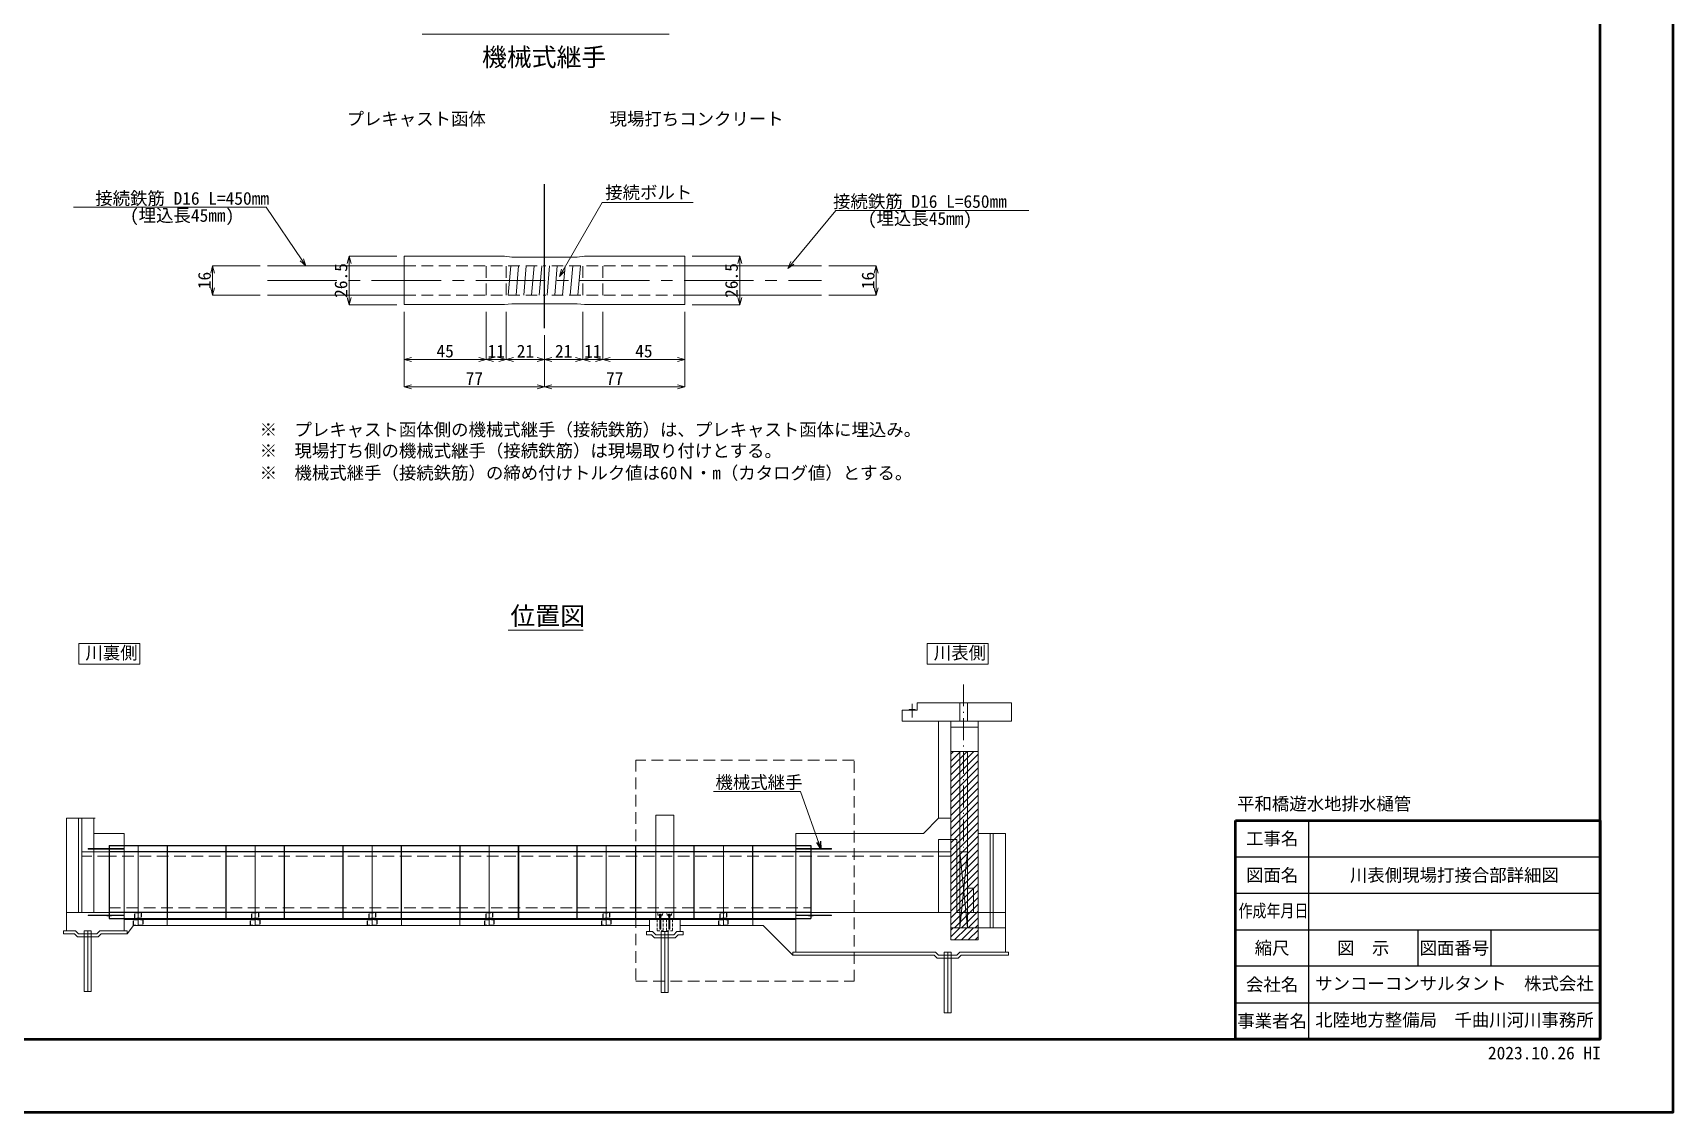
# Model space of a CAD drawing. Header units: millimetres. Extents: x 0 to 25230, y 0 to 17820.
# Drawn here: x 11733 to 25230, y 0 to 8878 of the extents above; entities that cross this region are included whole.
import ezdxf
from ezdxf import colors
from ezdxf.entities.mleader import LeaderData, LeaderLine
from ezdxf.enums import TextEntityAlignment as Align
from ezdxf.math import Vec2, Vec3

# ---------------------------------------------------------------- set-up
doc = ezdxf.new("R2010")
doc.units = ezdxf.units.MM
doc.header["$LTSCALE"] = 30
doc.header["$PDMODE"] = 3
doc.header["$PDSIZE"] = -2
for name, pattern in [('CENTER2', [28.575, 19.05, -3.175, 3.175, -3.175]), ('HIDDEN', [0.375, 0.25, -0.125]), ('HIDDEN2', [4.7625, 3.175, -1.5875]), ('SXF_一点短鎖線', [9.25, 6, -1.5, 0.25, -1.5])]:
    doc.linetypes.add(name, pattern=pattern)
for name, color, linetype, lineweight in [('0その他', 7, 'Continuous', 13), ('0タイトル', 7, 'Continuous', 13), ('0中心線', 7, 'CENTER2', 5), ('0寸法', 7, 'Continuous', 5), ('0文字', 41, 'Continuous', 5), ('1Pca-BOX', 3, 'Continuous', 25), ('1Pca-BOX割付', 4, 'Continuous', 13), ('1アンカーボルト孔', 30, 'Continuous', 13), ('1グラウトホール', 1, 'HIDDEN2', 25), ('2均し基礎コンクリート', 140, 'Continuous', 13), ('2現場打ち・増しコン', 1, 'HIDDEN2', 13), ('2遮水・可とう矢板', 43, 'Continuous', 13), ('3機械式継手', 220, 'Continuous', 13), ('3金具', 243, 'Continuous', 13), ('D-TTL', 2, 'Continuous', 50), ('D-TTL-FRAM', 7, 'Continuous', 50), ('D-TTL-LINE', 7, 'Continuous', 25), ('D-TTL-TXT', 7, 'Continuous', 25)]:
    doc.layers.add(name, color=color, linetype=linetype, lineweight=lineweight)
doc.layers.add('D-WORK作業ﾚｲﾔ', color=9, linetype='Continuous', lineweight=5, plot=False)
doc.styles.get("Standard").update_dxf_attribs({"font": 'MS Gothic.ttf'})
doc.styles.add('寸法文字', font='MS Gothic.ttf')
doc.styles.add('文字', font='MS Gothic.ttf')
doc.dimstyles.new('1／2', dxfattribs={"dimscale": 30, "dimtxt": 3.5, "dimasz": 2, "dimexe": 0, "dimexo": 2, "dimgap": 0.5, "dimtad": 1, "dimdec": 1, "dimlfac": 0.066667, "dimdsep": 46, "dimtxsty": 'Standard', "dimblk": 'OPEN30', "dimcen": 2.5, "dimclrd": 256, "dimclre": 256, "dimclrt": 256, "dimadec": 0, "dimazin": 0, "dimtfac": 1, "dimtdec": 1, "dimtix": 1, "dimtmove": 2, "dimatfit": 3, "dimldrblk": 'OPEN30', "dimfxl": 1, "dimlwd": -1, "dimlwe": -1, "dimarcsym": 0})
doc.dimstyles.new('1／30', dxfattribs={"dimscale": 30, "dimtxt": 3.5, "dimasz": 2, "dimexe": 0, "dimexo": 2, "dimgap": 0.5, "dimtad": 1, "dimdec": 0, "dimzin": 1, "dimdsep": 46, "dimtxsty": '寸法文字', "dimblk": 'OPEN30', "dimcen": 2.5, "dimclrd": 256, "dimclre": 256, "dimclrt": 256, "dimadec": 0, "dimazin": 0, "dimtfac": 1, "dimtdec": 0, "dimtmove": 0, "dimatfit": 3, "dimldrblk": 'OPEN30', "dimfxl": 1, "dimlwd": -1, "dimlwe": -1, "dimarcsym": 0})

# ---------------------------------------------------------------- blocks, each defined once
blk = doc.blocks.new('_Open30')
at = {"color": 0, "linetype": 'ByBlock', "lineweight": -2}
for p, q in [((-1, 0.27), (0, 0)), ((0, 0), (-1, -0.27)), ((0, 0), (-1, 0))]:
    blk.add_line(p, q, dxfattribs=at)
blk = doc.blocks.new('*D15')
at = {"layer": '0寸法', "transparency": 16777216}
for p, q in [((14788, 6582), (14788, 6192)), ((15463, 6582), (15463, 6192)), ((14848, 6192), (15403, 6192))]:
    blk.add_line(p, q, dxfattribs=at)
at = {"layer": 'Defpoints', "color": 0, "transparency": 16777216}
for p in [(14788, 6642), (15463, 6642), (15463, 6192)]:
    blk.add_point(p, dxfattribs=at)
at = {"layer": '0寸法', "transparency": 16777216, "xscale": 60, "yscale": 60, "zscale": 60, "rotation": 180}
blk.add_blockref('_Open30', (14788, 6192), dxfattribs=at)
at = {"layer": '0寸法', "transparency": 16777216, "xscale": 60, "yscale": 60, "zscale": 60}
blk.add_blockref('_Open30', (15463, 6192), dxfattribs=at)
at = {"layer": '0寸法', "transparency": 16777216, "insert": (15126, 6260), "char_height": 105, "attachment_point": 5}
blk.add_mtext('45', dxfattribs=at)
blk = doc.blocks.new('*D16')
at = {"layer": '0寸法', "transparency": 16777216}
for p, q in [((15463, 6582), (15463, 6192)), ((15628, 6582), (15628, 6192)), ((15523, 6192), (15568, 6192))]:
    blk.add_line(p, q, dxfattribs=at)
at = {"layer": 'Defpoints', "color": 0, "transparency": 16777216}
for p in [(15463, 6642), (15628, 6642), (15628, 6192)]:
    blk.add_point(p, dxfattribs=at)
at = {"layer": '0寸法', "transparency": 16777216, "xscale": 60, "yscale": 60, "zscale": 60, "rotation": 180}
blk.add_blockref('_Open30', (15463, 6192), dxfattribs=at)
at = {"layer": '0寸法', "transparency": 16777216, "xscale": 60, "yscale": 60, "zscale": 60}
blk.add_blockref('_Open30', (15628, 6192), dxfattribs=at)
at = {"layer": '0寸法', "transparency": 16777216, "insert": (15546, 6260), "char_height": 105, "attachment_point": 5}
blk.add_mtext('11', dxfattribs=at)
blk = doc.blocks.new('*D17')
at = {"layer": '0寸法', "transparency": 16777216}
for p, q in [((15628, 6582), (15628, 6192)), ((15943, 6390), (15943, 6192)), ((15688, 6192), (15883, 6192))]:
    blk.add_line(p, q, dxfattribs=at)
at = {"layer": 'Defpoints', "color": 0, "transparency": 16777216}
for p in [(15628, 6642), (15943, 6450), (15943, 6192)]:
    blk.add_point(p, dxfattribs=at)
at = {"layer": '0寸法', "transparency": 16777216, "xscale": 60, "yscale": 60, "zscale": 60, "rotation": 180}
blk.add_blockref('_Open30', (15628, 6192), dxfattribs=at)
at = {"layer": '0寸法', "transparency": 16777216, "xscale": 60, "yscale": 60, "zscale": 60}
blk.add_blockref('_Open30', (15943, 6192), dxfattribs=at)
at = {"layer": '0寸法', "transparency": 16777216, "insert": (15786, 6260), "char_height": 105, "attachment_point": 5}
blk.add_mtext('21', dxfattribs=at)
blk = doc.blocks.new('*D18')
at = {"layer": '0寸法', "transparency": 16777216}
for p, q in [((16258, 6582), (16258, 6192)), ((16423, 6582), (16423, 6192)), ((16318, 6192), (16363, 6192))]:
    blk.add_line(p, q, dxfattribs=at)
at = {"layer": 'Defpoints', "color": 0, "transparency": 16777216}
for p in [(16258, 6642), (16423, 6642), (16423, 6192)]:
    blk.add_point(p, dxfattribs=at)
at = {"layer": '0寸法', "transparency": 16777216, "xscale": 60, "yscale": 60, "zscale": 60, "rotation": 180}
blk.add_blockref('_Open30', (16258, 6192), dxfattribs=at)
at = {"layer": '0寸法', "transparency": 16777216, "xscale": 60, "yscale": 60, "zscale": 60}
blk.add_blockref('_Open30', (16423, 6192), dxfattribs=at)
at = {"layer": '0寸法', "transparency": 16777216, "insert": (16341, 6260), "char_height": 105, "attachment_point": 5}
blk.add_mtext('11', dxfattribs=at)
blk = doc.blocks.new('*D19')
at = {"layer": '0寸法', "transparency": 16777216}
for p, q in [((16423, 6582), (16423, 6192)), ((17098, 6582), (17098, 6192)), ((16483, 6192), (17038, 6192))]:
    blk.add_line(p, q, dxfattribs=at)
at = {"layer": 'Defpoints', "color": 0, "transparency": 16777216}
for p in [(16423, 6642), (17098, 6642), (17098, 6192)]:
    blk.add_point(p, dxfattribs=at)
at = {"layer": '0寸法', "transparency": 16777216, "xscale": 60, "yscale": 60, "zscale": 60, "rotation": 180}
blk.add_blockref('_Open30', (16423, 6192), dxfattribs=at)
at = {"layer": '0寸法', "transparency": 16777216, "xscale": 60, "yscale": 60, "zscale": 60}
blk.add_blockref('_Open30', (17098, 6192), dxfattribs=at)
at = {"layer": '0寸法', "transparency": 16777216, "insert": (16761, 6260), "char_height": 105, "attachment_point": 5}
blk.add_mtext('45', dxfattribs=at)
blk = doc.blocks.new('*D20')
at = {"layer": '0寸法', "transparency": 16777216}
for p, q in [((14788, 6582), (14788, 5967)), ((15943, 6390), (15943, 5967)), ((14848, 5967), (15883, 5967))]:
    blk.add_line(p, q, dxfattribs=at)
at = {"layer": 'Defpoints', "color": 0, "transparency": 16777216}
for p in [(14788, 6642), (15943, 6450), (15943, 5967)]:
    blk.add_point(p, dxfattribs=at)
at = {"layer": '0寸法', "transparency": 16777216, "xscale": 60, "yscale": 60, "zscale": 60, "rotation": 180}
blk.add_blockref('_Open30', (14788, 5967), dxfattribs=at)
at = {"layer": '0寸法', "transparency": 16777216, "xscale": 60, "yscale": 60, "zscale": 60}
blk.add_blockref('_Open30', (15943, 5967), dxfattribs=at)
at = {"layer": '0寸法', "transparency": 16777216, "insert": (15366, 6035), "char_height": 105, "attachment_point": 5}
blk.add_mtext('77', dxfattribs=at)
blk = doc.blocks.new('*D21')
at = {"layer": '0寸法', "transparency": 16777216}
for p, q in [((17098, 6582), (17098, 5967)), ((15943, 6390), (15943, 5967)), ((17038, 5967), (16003, 5967))]:
    blk.add_line(p, q, dxfattribs=at)
at = {"layer": 'Defpoints', "color": 0, "transparency": 16777216}
for p in [(17098, 6642), (15943, 6450), (15943, 5967)]:
    blk.add_point(p, dxfattribs=at)
at = {"layer": '0寸法', "transparency": 16777216, "xscale": 60, "yscale": 60, "zscale": 60, "rotation": 180}
blk.add_blockref('_Open30', (15943, 5967), dxfattribs=at)
at = {"layer": '0寸法', "transparency": 16777216, "xscale": 60, "yscale": 60, "zscale": 60}
blk.add_blockref('_Open30', (17098, 5967), dxfattribs=at)
at = {"layer": '0寸法', "transparency": 16777216, "insert": (16521, 6035), "char_height": 105, "attachment_point": 5}
blk.add_mtext('77', dxfattribs=at)
blk = doc.blocks.new('*D22')
at = {"layer": '0寸法', "transparency": 16777216}
for p, q in [((17158, 7040), (17550, 7040)), ((17550, 6980), (17550, 6702)), ((17158, 6642), (17550, 6642))]:
    blk.add_line(p, q, dxfattribs=at)
at = {"layer": 'Defpoints', "color": 0, "transparency": 16777216}
for p in [(17098, 7040), (17098, 6642), (17550, 6642)]:
    blk.add_point(p, dxfattribs=at)
at = {"layer": '0寸法', "transparency": 16777216, "xscale": 60, "yscale": 60, "zscale": 60}
for p, rotation in [((17550, 7040), 90), ((17550, 6642), 270)]:
    blk.add_blockref('_Open30', p, dxfattribs=dict(at, rotation=rotation))
at = {"layer": '0寸法', "transparency": 16777216, "insert": (17482, 6841), "char_height": 105, "attachment_point": 5, "rotation": 90}
blk.add_mtext('26.5', dxfattribs=at)
blk = doc.blocks.new('*D23')
at = {"layer": '0寸法', "transparency": 16777216}
for p, q in [((18283, 6961), (18673, 6961)), ((18673, 6901), (18673, 6781)), ((18283, 6721), (18673, 6721))]:
    blk.add_line(p, q, dxfattribs=at)
at = {"layer": 'Defpoints', "color": 0, "transparency": 16777216}
for p in [(18223, 6961), (18223, 6721), (18673, 6721)]:
    blk.add_point(p, dxfattribs=at)
at = {"layer": '0寸法', "transparency": 16777216, "xscale": 60, "yscale": 60, "zscale": 60}
for p, rotation in [((18673, 6961), 90), ((18673, 6721), 270)]:
    blk.add_blockref('_Open30', p, dxfattribs=dict(at, rotation=rotation))
at = {"layer": '0寸法', "transparency": 16777216, "insert": (18606, 6841), "char_height": 105, "attachment_point": 5, "rotation": 90}
blk.add_mtext('16', dxfattribs=at)
blk = doc.blocks.new('*D24')
at = {"layer": '0寸法', "transparency": 16777216}
for p, q in [((14728, 7040), (14337, 7040)), ((14337, 6980), (14337, 6702)), ((14728, 6642), (14337, 6642))]:
    blk.add_line(p, q, dxfattribs=at)
at = {"layer": 'Defpoints', "color": 0, "transparency": 16777216}
for p in [(14788, 7040), (14337, 6642), (14788, 6642)]:
    blk.add_point(p, dxfattribs=at)
at = {"layer": '0寸法', "transparency": 16777216, "xscale": 60, "yscale": 60, "zscale": 60}
for p, rotation in [((14337, 7040), 90), ((14337, 6642), 270)]:
    blk.add_blockref('_Open30', p, dxfattribs=dict(at, rotation=rotation))
at = {"layer": '0寸法', "transparency": 16777216, "insert": (14269, 6841), "char_height": 105, "attachment_point": 5, "rotation": 90}
blk.add_mtext('26.5', dxfattribs=at)
blk = doc.blocks.new('*D25')
at = {"layer": '0寸法', "transparency": 16777216}
for p, q in [((13603, 6961), (13213, 6961)), ((13213, 6901), (13213, 6781)), ((13603, 6721), (13213, 6721))]:
    blk.add_line(p, q, dxfattribs=at)
at = {"layer": 'Defpoints', "color": 0, "transparency": 16777216}
for p in [(13663, 6961), (13213, 6721), (13663, 6721)]:
    blk.add_point(p, dxfattribs=at)
at = {"layer": '0寸法', "transparency": 16777216, "xscale": 60, "yscale": 60, "zscale": 60}
for p, rotation in [((13213, 6961), 90), ((13213, 6721), 270)]:
    blk.add_blockref('_Open30', p, dxfattribs=dict(at, rotation=rotation))
at = {"layer": '0寸法', "transparency": 16777216, "insert": (13146, 6841), "char_height": 105, "attachment_point": 5, "rotation": 90}
blk.add_mtext('16', dxfattribs=at)
blk = doc.blocks.new('*D26')
at = {"layer": '0寸法', "transparency": 16777216}
for p, q in [((16258, 6582), (16258, 6192)), ((15943, 6390), (15943, 6192)), ((16198, 6192), (16003, 6192))]:
    blk.add_line(p, q, dxfattribs=at)
at = {"layer": 'Defpoints', "color": 0, "transparency": 16777216}
for p in [(16258, 6642), (15943, 6450), (15943, 6192)]:
    blk.add_point(p, dxfattribs=at)
at = {"layer": '0寸法', "transparency": 16777216, "xscale": 60, "yscale": 60, "zscale": 60, "rotation": 180}
blk.add_blockref('_Open30', (15943, 6192), dxfattribs=at)
at = {"layer": '0寸法', "transparency": 16777216, "xscale": 60, "yscale": 60, "zscale": 60}
blk.add_blockref('_Open30', (16258, 6192), dxfattribs=at)
at = {"layer": '0寸法', "transparency": 16777216, "insert": (16101, 6260), "char_height": 105, "attachment_point": 5}
blk.add_mtext('21', dxfattribs=at)
blk = doc.blocks.new('*U28')
at = {"layer": '0中心線', "ltscale": 0.1}
blk.add_line((682, 0), (-482, 0), dxfattribs=at)
at = {"layer": '3機械式継手'}
for p, q in [((-77, 8), (-482, 8)), ((-482, -8), (-482, 8)), ((-77, -13), (-77, 13)), ((-77, 13), (-22, 13)), ((-18, 13), (-22, 13)), ((-18, 13), (0, 13)), ((0, 13), (0, -13)), ((18, 13), (0, 13)), ((0, 13), (0, -13)), ((18, 13), (22, 13)), ((77, 13), (22, 13)), ((77, -13), (77, 13)), ((77, 8), (682, 8)), ((682, -8), (682, 8)), ((-77, -8), (-482, -8)), ((-77, -13), (-22, -13)), ((-18, -13), (-22, -13)), ((-18, -13), (0, -13)), ((18, -13), (0, -13)), ((18, -13), (22, -13)), ((77, -13), (22, -13)), ((77, -8), (682, -8))]:
    blk.add_line(p, q, dxfattribs=at)
at = {"layer": '3機械式継手', "linetype": 'HIDDEN2', "ltscale": 0.6}
for p, q in [((-77, 8), (0, 8)), ((-32, -8), (-32, 8)), ((-21, -8), (-21, 8)), ((77, 8), (0, 8)), ((21, -8), (21, 8)), ((32, -8), (32, 8)), ((-77, -8), (0, -8)), ((77, -8), (0, -8))]:
    blk.add_line(p, q, dxfattribs=at)

msp = doc.modelspace()

# ---------------------------------------------------------------- hatches: boundary and pattern name
at = {"layer": '2現場打ち・増しコン', "linetype": 'Continuous'}
h = msp.add_hatch(dxfattribs=at)
h.set_pattern_fill('ANSI31', color=256, scale=12.5)
h.set_pattern_definition([(45, (-60.727, 50444.8), (-28.0633, 28.0633), [])])
h.paths.add_polyline_path([(19510.59, 1517.35), (19510.59, 2967.35), (19285.59, 2967.35), (19285.59, 1517.35)])
h = msp.add_hatch(dxfattribs=at)
h.set_pattern_fill('ANSI31', color=256, scale=12.5)
h.set_pattern_definition([(45, (-60.727, 50344.8), (-28.0633, 28.0633), [])])
h.paths.add_polyline_path([(19510.59, 1417.35), (19510.59, 1517.35), (19285.59, 1517.35), (19285.59, 1417.35)])
at = {"layer": '3機械式継手', "linetype": 'HIDDEN2'}
h = msp.add_hatch(dxfattribs=at)
h.set_pattern_fill('ANSI31', color=256, scale=20, angle=40, style=0)
h.set_pattern_definition([(85, (-109997.54, -37063.597), (-63.258363, 5.53439), [])])
h.paths.add_polyline_path([(15613.4, 6721.25), (16273.4, 6721.25), (16273.4, 6961.25), (15613.4, 6961.25)])

# ---------------------------------------------------------------- linework, layer by layer
at = {"layer": '0その他', "linetype": 'HIDDEN2'}
msp.add_lwpolyline([(18490.81, 2896.4), (16694.01, 2896.4), (16694.01, 1076.34), (18490.81, 1076.34)], close=True, dxfattribs=at)
at = {"layer": '0タイトル'}
for p, q in [((14936.22, 8866.03), (16968.85, 8866.03)), ((15643.25, 3964.83), (16261.82, 3964.83))]:
    msp.add_line(p, q, dxfattribs=at)
at = {"layer": '0中心線'}
for p, q in [((13663.4, 6841.25), (18223.4, 6841.25)), ((12185.51, 1492.35), (12185.51, 992.35)), ((16933.26, 1484.85), (16933.26, 984.85)), ((19260.59, 1317.35), (19260.59, 817.35))]:
    msp.add_line(p, q, dxfattribs=at)
at = {"layer": '0中心線', "linetype": 'SXF_一点短鎖線'}
msp.add_line((19391.84, 3518.6), (19391.84, 2142.35), dxfattribs=at)
at = {"layer": '0文字'}
for points in [[(12612.54, 3855.38), (12112.54, 3855.38), (12112.54, 3685.38), (12612.54, 3685.38)], [(19592.54, 3855.38), (19092.54, 3855.38), (19092.54, 3685.38), (19592.54, 3685.38)]]:
    msp.add_lwpolyline(points, close=True, dxfattribs=at)
at = {"layer": '1Pca-BOX'}
for p, q in [((15943.4, 6450), (15943.4, 7632.5)), ((12360.51, 2192.35), (18135.51, 2192.35)), ((12360.51, 2192.35), (12360.51, 1592.35)), ((18135.51, 2192.35), (18135.51, 1592.35)), ((18135.51, 2142.35), (12360.51, 2142.35)), ((18135.51, 1642.35), (12360.51, 1642.35)), ((12360.51, 1592.35), (18135.51, 1592.35))]:
    msp.add_line(p, q, dxfattribs=at)
at = {"layer": '1Pca-BOX', "linetype": 'HIDDEN2', "lineweight": 9}
for p, q in [((18135.51, 2104.85), (12360.51, 2104.85)), ((12360.51, 1679.85), (18135.51, 1679.85))]:
    msp.add_line(p, q, dxfattribs=at)
at = {"layer": '1Pca-BOX割付'}
for p, q in [((12839.01, 2192.35), (12839.01, 1592.35)), ((12842.01, 2192.35), (12842.01, 1592.35)), ((13320.51, 2192.35), (13320.51, 1592.35)), ((13323.51, 2192.35), (13323.51, 1592.35)), ((13802.01, 2192.35), (13802.01, 1592.35)), ((13805.01, 2192.35), (13805.01, 1592.35)), ((14283.51, 2192.35), (14283.51, 1592.35)), ((14286.51, 2192.35), (14286.51, 1592.35)), ((14765.01, 2192.35), (14765.01, 1592.35)), ((14768.01, 2192.35), (14768.01, 1592.35)), ((15246.51, 2192.35), (15246.51, 1592.35)), ((15249.51, 2192.35), (15249.51, 1592.35)), ((15728.01, 2192.35), (15728.01, 1592.35)), ((15731.01, 2192.35), (15731.01, 1592.35)), ((16209.51, 2192.35), (16209.51, 1592.35)), ((16212.51, 2192.35), (16212.51, 1592.35)), ((16691.01, 2192.35), (16691.01, 1592.35)), ((16694.01, 2192.35), (16694.01, 1592.35)), ((17172.51, 2192.35), (17172.51, 1592.35)), ((17175.51, 2192.35), (17175.51, 1592.35)), ((17654.01, 2192.35), (17654.01, 1592.35)), ((17657.01, 2192.35), (17657.01, 1592.35))]:
    msp.add_line(p, q, dxfattribs=at)
at = {"layer": '1アンカーボルト孔', "ltscale": 10}
for p, q in [((16888.26, 1619.85), (16890.76, 1592.35)), ((16963.26, 1619.85), (16965.76, 1592.35))]:
    msp.add_line(p, q, dxfattribs=at)
at = {"layer": '1アンカーボルト孔', "ltscale": 3}
for p, q in [((16900.76, 1592.35), (16903.26, 1619.85)), ((16975.76, 1592.35), (16978.26, 1619.85)), ((16890.76, 1592.35), (16900.76, 1592.35)), ((16965.76, 1592.35), (16975.76, 1592.35))]:
    msp.add_line(p, q, dxfattribs=at)
at = {"layer": '1アンカーボルト孔', "linetype": 'HIDDEN', "ltscale": 3}
for p, q in [((16870.76, 1584.85), (16870.76, 1492.35)), ((16870.76, 1492.35), (16920.76, 1492.35)), ((16920.76, 1584.85), (16920.76, 1492.35)), ((16945.76, 1584.85), (16945.76, 1492.35)), ((16945.76, 1492.35), (16995.76, 1492.35)), ((16995.76, 1584.85), (16995.76, 1492.35))]:
    msp.add_line(p, q, dxfattribs=at)
at = {"layer": '1アンカーボルト孔', "ltscale": 3}
for points in [[(16877.01, 1619.85), (16874.51, 1642.35), (16917.01, 1642.35), (16914.51, 1619.85)], [(16952.01, 1619.85), (16949.51, 1642.35), (16992.01, 1642.35), (16989.51, 1619.85)]]:
    msp.add_lwpolyline(points, close=True, dxfattribs=at)
at = {"layer": '1グラウトホール', "ltscale": 0.4}
for points in [[(12573.51, 1642.35), (12626.01, 1642.35), (12626.01, 1592.35), (12573.51, 1592.35)], [(13536.51, 1642.35), (13589.01, 1642.35), (13589.01, 1592.35), (13536.51, 1592.35)], [(14499.51, 1642.35), (14552.01, 1642.35), (14552.01, 1592.35), (14499.51, 1592.35)], [(15462.51, 1642.35), (15515.01, 1642.35), (15515.01, 1592.35), (15462.51, 1592.35)], [(16425.51, 1642.35), (16478.01, 1642.35), (16478.01, 1592.35), (16425.51, 1592.35)], [(17388.51, 1642.35), (17441.01, 1642.35), (17441.01, 1592.35), (17388.51, 1592.35)], [(12562.26, 1584.85), (12637.26, 1584.85), (12637.26, 1534.85), (12562.26, 1534.85)], [(13525.26, 1584.85), (13600.26, 1584.85), (13600.26, 1534.85), (13525.26, 1534.85)], [(14488.26, 1584.85), (14563.26, 1584.85), (14563.26, 1534.85), (14488.26, 1534.85)], [(15451.26, 1584.85), (15526.26, 1584.85), (15526.26, 1534.85), (15451.26, 1534.85)], [(16414.26, 1584.85), (16489.26, 1584.85), (16489.26, 1534.85), (16414.26, 1534.85)], [(17377.26, 1584.85), (17452.26, 1584.85), (17452.26, 1534.85), (17377.26, 1534.85)]]:
    msp.add_lwpolyline(points, close=True, dxfattribs=at)
at = {"layer": '2均し基礎コンクリート'}
for p, q in [((12485.59, 1584.85), (18010.51, 1584.85)), ((12510.51, 1467.35), (12562.26, 1534.85)), ((12562.26, 1534.85), (16808.26, 1534.85)), ((12839.01, 1534.85), (12839.01, 1584.85)), ((14768.01, 1534.85), (14768.01, 1584.85)), ((15246.51, 1534.85), (15246.51, 1584.85)), ((17058.26, 1534.85), (17743.01, 1534.85)), ((17657.01, 1584.85), (17657.01, 1534.85)), ((17743.01, 1534.85), (17985.51, 1292.35)), ((18010.51, 1317.35), (17985.51, 1317.35)), ((17985.51, 1292.35), (17985.51, 1317.35)), ((19150.23, 1292.35), (17985.51, 1292.35)), ((19150.23, 1292.35), (19175.23, 1267.35)), ((19175.23, 1267.35), (19345.94, 1267.35)), ((19345.94, 1267.35), (19370.94, 1292.35)), ((19760.59, 1292.35), (19370.94, 1292.35)), ((19760.59, 1317.35), (19735.59, 1317.35)), ((19760.59, 1317.35), (19760.59, 1292.35))]:
    msp.add_line(p, q, dxfattribs=at)
for points in [[(11985.51, 1467.35), (11985.51, 1492.35), (12010.51, 1492.35)], [(12510.51, 1467.35), (12510.51, 1492.35), (12485.51, 1492.35)], [(17058.26, 1484.85), (17083.26, 1484.85), (17083.26, 1459.85), (17043.62, 1459.85), (17018.62, 1434.85), (16847.91, 1434.85), (16822.91, 1459.85), (16783.26, 1459.85), (16783.26, 1484.85), (16808.26, 1484.85)], [(11985.51, 1467.35), (12075.16, 1467.35), (12100.16, 1442.35), (12270.87, 1442.35), (12295.87, 1467.35), (12510.51, 1467.35)]]:
    msp.add_lwpolyline(points, dxfattribs=at)
at = {"layer": '2現場打ち・増しコン', "linetype": 'Continuous'}
for p, q in [((18885.59, 3306.1), (18885.59, 3217.35)), ((18885.59, 3306.1), (19010.59, 3306.1)), ((19010.59, 3367.35), (19785.59, 3367.35)), ((19010.59, 3367.35), (19010.59, 3306.1)), ((19785.59, 3367.35), (19785.59, 3217.35)), ((18885.59, 3217.35), (19785.59, 3217.35)), ((19185.59, 3217.35), (19185.59, 2417.35)), ((19285.59, 3217.35), (19285.59, 1417.35)), ((19285.59, 3167.35), (19510.59, 3167.35)), ((19510.59, 3217.35), (19510.59, 1417.35)), ((19285.59, 2967.35), (19510.59, 2967.35)), ((19360.59, 1517.35), (19360.59, 2967.35)), ((19423.09, 1517.35), (19423.09, 2967.35)), ((16858.26, 2442.35), (16858.26, 2192.35)), ((17008.26, 2442.35), (16858.26, 2442.35)), ((17008.26, 2442.35), (17008.26, 2242.35)), ((17008.26, 2442.35), (17008.26, 2192.35)), ((12010.51, 2417.35), (12235.51, 2417.35)), ((12010.51, 2417.35), (12010.51, 1492.35)), ((12110.51, 2417.35), (12110.51, 1642.35)), ((12135.51, 2417.35), (12135.51, 1642.35)), ((12235.51, 2417.35), (12235.51, 2292.35)), ((12246.88, 2417.35), (12235.51, 2417.35)), ((19185.59, 2417.35), (19060.59, 2292.35)), ((19185.59, 2417.35), (19285.59, 2417.35)), ((12485.51, 2292.35), (12235.51, 2292.35)), ((12485.51, 2292.35), (12485.51, 2192.35)), ((18010.51, 2192.35), (18010.51, 2292.35)), ((18010.51, 2292.35), (19060.59, 2292.35)), ((19510.59, 2292.35), (19510.59, 1417.35)), ((19510.59, 2292.35), (19735.59, 2292.35)), ((19610.59, 1517.35), (19610.59, 2292.35)), ((19635.59, 1517.35), (19635.59, 2292.35)), ((19735.59, 2292.35), (19735.59, 1317.35)), ((12360.51, 2142.35), (12135.51, 2142.35)), ((19285.59, 2142.35), (18135.51, 2142.35)), ((19360.59, 2142.35), (19423.09, 1517.35)), ((19423.09, 2142.35), (19360.59, 1517.35)), ((19473.09, 1842.35), (19423.09, 1842.35)), ((19473.09, 1642.35), (19473.09, 1842.35)), ((12360.51, 1642.35), (12010.51, 1642.35)), ((12123.01, 1642.35), (12198.01, 1642.35)), ((19285.59, 1642.35), (18135.51, 1642.35)), ((12485.51, 1592.35), (12485.51, 1492.35)), ((16808.26, 1584.85), (16808.26, 1484.85)), ((17058.26, 1584.85), (16808.26, 1584.85)), ((17058.26, 1584.85), (17058.26, 1484.85)), ((18010.51, 1592.35), (18010.51, 1317.35)), ((19735.59, 1517.35), (19510.59, 1517.35)), ((19510.59, 1417.35), (19285.59, 1417.35)), ((19160.59, 1317.35), (18010.51, 1317.35)), ((19160.59, 1317.35), (19185.59, 1292.35)), ((19185.59, 1292.35), (19335.59, 1292.35)), ((19335.59, 1292.35), (19360.59, 1317.35)), ((19735.59, 1317.35), (19360.59, 1317.35))]:
    msp.add_line(p, q, dxfattribs=at)
at = {"layer": '2現場打ち・増しコン', "linetype": 'Continuous', "ltscale": 1500}
for p, q in [((18968.09, 3358.6), (18968.09, 3246.1)), ((19510.59, 1517.35), (19285.59, 1517.35))]:
    msp.add_line(p, q, dxfattribs=at)
at = {"layer": '2現場打ち・増しコン', "linetype": 'Continuous', "ltscale": 0.2}
for p, q in [((19360.59, 3217.35), (19360.59, 3367.35)), ((19423.09, 3217.35), (19423.09, 3367.35)), ((12235.51, 2292.35), (12235.51, 1642.35)), ((12485.51, 1592.35), (12485.51, 2192.35)), ((16858.26, 2192.35), (16858.26, 1584.85)), ((17008.26, 2192.35), (17008.26, 1584.85)), ((18010.51, 1592.35), (18010.51, 2192.35))]:
    msp.add_line(p, q, dxfattribs=at)
at = {"layer": '2現場打ち・増しコン', "linetype": 'HIDDEN2', "lineweight": 9}
for p, q in [((12360.51, 2104.85), (12135.51, 2104.85)), ((19285.59, 2104.85), (18135.51, 2104.85))]:
    msp.add_line(p, q, dxfattribs=at)
at = {"layer": '2現場打ち・増しコン', "linetype": 'Continuous', "ltscale": 1500}
msp.add_lwpolyline([(18943.09, 3311.1), (18993.09, 3311.1), (18993.09, 3306.1), (18943.09, 3306.1), (18943.09, 3311.1)], dxfattribs=at)
at = {"layer": '2現場打ち・増しコン', "linetype": 'Continuous'}
for points in [[(12485.51, 2192.35), (12360.51, 2192.35), (12360.51, 1592.35), (12485.51, 1592.35)], [(18010.51, 1592.35), (18135.51, 1592.35), (18135.51, 2192.35), (18010.51, 2192.35)], [(12010.51, 1492.35), (12085.51, 1492.35), (12110.51, 1467.35), (12260.51, 1467.35), (12285.51, 1492.35), (12485.51, 1492.35)], [(16808.26, 1484.85), (16833.26, 1484.85), (16858.26, 1459.85), (17008.26, 1459.85), (17033.26, 1484.85), (17058.26, 1484.85)]]:
    msp.add_lwpolyline(points, dxfattribs=at)
at = {"layer": '2現場打ち・増しコン', "linetype": 'Continuous', "ltscale": 0.2}
msp.add_lwpolyline([(19735.59, 1642.35), (19335.59, 1642.35), (19335.59, 2242.35), (19185.59, 2242.35), (19185.59, 1642.35)], dxfattribs=at)
at = {"layer": '2現場打ち・増しコン', "linetype": 'Continuous'}
msp.add_lwpolyline([(19360.59, 1517.35), (19360.59, 2142.35), (19423.09, 2142.35), (19423.09, 1517.35)], close=True, dxfattribs=at)
at = {"layer": '2遮水・可とう矢板'}
for p, q in [((12214.26, 1492.35), (12156.76, 1492.35)), ((12156.76, 1492.35), (12156.76, 992.35)), ((12214.26, 1492.35), (12214.26, 992.35)), ((16904.51, 1484.85), (16904.51, 984.85)), ((16962.01, 1484.85), (16904.51, 1484.85)), ((16962.01, 1484.85), (16962.01, 984.85)), ((19231.84, 1317.35), (19231.84, 817.35)), ((19231.84, 1317.35), (19289.34, 1317.35)), ((19289.34, 1317.35), (19289.34, 817.35)), ((12156.76, 992.35), (12214.26, 992.35)), ((16904.51, 984.85), (16962.01, 984.85)), ((19231.84, 817.35), (19289.34, 817.35))]:
    msp.add_line(p, q, dxfattribs=at)
at = {"layer": '3機械式継手'}
for p, q in [((14788.4, 6642.5), (14788.4, 7040)), ((14788.4, 7040), (15613.4, 7040)), ((15673.4, 7032.5), (15613.4, 7040)), ((15673.4, 7032.5), (15943.4, 7032.5)), ((16213.4, 7032.5), (15943.4, 7032.5)), ((16213.4, 7032.5), (16273.4, 7040)), ((17098.4, 7040), (16273.4, 7040)), ((17098.4, 6642.5), (17098.4, 7040)), ((14788.4, 6961.25), (13663.4, 6961.25)), ((17098.4, 6961.25), (18223.4, 6961.25)), ((14788.4, 6721.25), (13663.4, 6721.25)), ((14788.4, 6642.5), (15613.4, 6642.5)), ((15673.4, 6650), (15613.4, 6642.5)), ((15673.4, 6650), (15943.4, 6650)), ((16213.4, 6650), (15943.4, 6650)), ((16213.4, 6650), (16273.4, 6642.5)), ((17098.4, 6642.5), (16273.4, 6642.5)), ((17098.4, 6721.25), (18223.4, 6721.25))]:
    msp.add_line(p, q, dxfattribs=at)
at = {"layer": '3機械式継手', "linetype": 'HIDDEN2'}
for p, q in [((14788.4, 6961.25), (15943.4, 6961.25)), ((15463.4, 6721.25), (15463.4, 6961.25)), ((15628.4, 6721.25), (15628.4, 6961.25)), ((17098.4, 6961.25), (15943.4, 6961.25)), ((16258.4, 6721.25), (16258.4, 6961.25)), ((16423.4, 6721.25), (16423.4, 6961.25)), ((14788.4, 6721.25), (15943.4, 6721.25)), ((17098.4, 6721.25), (15943.4, 6721.25))]:
    msp.add_line(p, q, dxfattribs=at)
at = {"layer": '3金具', "linetype": 'HIDDEN'}
for p, q in [((16891.64, 1622.48), (16891.64, 1619.85)), ((16899.89, 1622.48), (16899.89, 1619.85)), ((16966.64, 1622.48), (16966.64, 1619.85)), ((16974.89, 1622.48), (16974.89, 1619.85))]:
    msp.add_line(p, q, dxfattribs=at)
at = {"layer": '3金具'}
for p, q in [((16891.76, 1629.85), (16899.76, 1629.85)), ((16891.76, 1629.85), (16891.76, 1628.48)), ((16899.76, 1629.85), (16899.76, 1628.48)), ((16966.76, 1629.85), (16974.76, 1629.85)), ((16966.76, 1629.85), (16966.76, 1628.48)), ((16974.76, 1629.85), (16974.76, 1628.48)), ((16891.76, 1504.85), (16899.76, 1504.85)), ((16966.76, 1504.85), (16974.76, 1504.85))]:
    msp.add_line(p, q, dxfattribs=at)
at = {"layer": '3金具', "ltscale": 0.3}
for p, q in [((16891.76, 1619.85), (16891.76, 1504.85)), ((16892.25, 1628.48), (16892.25, 1622.48)), ((16899.27, 1628.48), (16899.27, 1622.48)), ((16899.76, 1619.85), (16899.76, 1504.85)), ((16966.76, 1619.85), (16966.76, 1504.85)), ((16967.25, 1628.48), (16967.25, 1622.48)), ((16974.27, 1628.48), (16974.27, 1622.48)), ((16974.76, 1619.85), (16974.76, 1504.85))]:
    msp.add_line(p, q, dxfattribs=at)
at = {"layer": '3金具'}
for points in [[(16883.26, 1621.35), (16908.26, 1621.35), (16908.26, 1619.85), (16883.26, 1619.85)], [(16888.76, 1622.48), (16902.76, 1622.48), (16902.76, 1621.35), (16888.76, 1621.35)], [(16889.12, 1628.48), (16902.4, 1628.48), (16902.4, 1622.48), (16889.12, 1622.48)], [(16958.26, 1621.35), (16983.26, 1621.35), (16983.26, 1619.85), (16958.26, 1619.85)], [(16963.76, 1622.48), (16977.76, 1622.48), (16977.76, 1621.35), (16963.76, 1621.35)], [(16964.12, 1628.48), (16977.4, 1628.48), (16977.4, 1622.48), (16964.12, 1622.48)]]:
    msp.add_lwpolyline(points, close=True, dxfattribs=at)
at = {"layer": 'D-TTL'}
for points in [[(0, 0), (25230, 0), (25230, 17820), (0, 17820)], [(600, 600), (24630, 600), (24630, 17220), (600, 17220)]]:
    msp.add_lwpolyline(points, close=True, dxfattribs=at)
at = {"layer": 'D-TTL-FRAM'}
for p, q in [((21630, 2400), (24630, 2400)), ((21630, 600), (21630, 2400)), ((24630, 2400), (24630, 600)), ((24630, 600), (21630, 600))]:
    msp.add_line(p, q, dxfattribs=at)
at = {"layer": 'D-TTL-LINE'}
for p, q in [((22230, 2400), (22230, 600)), ((21630, 2100), (24630, 2100)), ((24630, 1800), (21630, 1800)), ((21630, 1500), (24630, 1500)), ((23130, 1500), (23130, 1200)), ((23730, 1500), (23730, 1200)), ((24630, 1200), (21630, 1200)), ((21630, 900), (24630, 900))]:
    msp.add_line(p, q, dxfattribs=at)
at = {"layer": 'D-WORK作業ﾚｲﾔ'}
for p, q in [((12599.84, 2192.35), (12599.84, 1534.85)), ((13562.76, 2192.35), (13562.76, 1534.85)), ((14525.76, 2192.35), (14525.76, 1534.85)), ((15488.76, 2192.35), (15488.76, 1534.85)), ((16451.76, 2192.35), (16451.76, 1534.85)), ((17414.76, 2192.35), (17414.76, 1534.85))]:
    msp.add_line(p, q, dxfattribs=at)

# ---------------------------------------------------------------- block references
at = {"layer": '3機械式継手', "ltscale": 0.8, "yscale": 0.25, "zscale": 0.25}
for p, xscale in [((12360.51, 2166.1), -0.25), ((18135.51, 2166.1), 0.25), ((12360.51, 1618.6), -0.25), ((18135.51, 1618.6), 0.25)]:
    msp.add_blockref('*U28', p, dxfattribs=dict(at, xscale=xscale))

# ---------------------------------------------------------------- texts
at = {"layer": '0タイトル'}
for s, p in [('機械式継手', (15429.05, 8603.17)), ('位置図', (15662.84, 4007.33))]:
    msp.add_text(s, height=150, dxfattribs=at).set_placement(p)
at = {"layer": '0文字'}
for s, p in [('プレキャスト函体', (14314.8, 8117.88)), ('現場打ちコンクリート', (16478.71, 8117.88)), ('川裏側', (12166.21, 3725.95)), ('川表側', (19146.21, 3725.95))]:
    msp.add_text(s, height=105, dxfattribs=at).set_placement(p)
at = {"layer": '0文字', "style": '文字'}
for s, p in [('※\u3000プレキャスト函体側の機械式継手（接続鉄筋）は、プレキャスト函体に埋込み。', (13599.63, 5561.65)), ('※\u3000現場打ち側の機械式継手（接続鉄筋）は現場取り付けとする。', (13599.63, 5388.03)), ('※\u3000機械式継手（接続鉄筋）の締め付けトルク値は60Ｎ・m（カタログ値）とする。', (13599.63, 5205.75))]:
    msp.add_text(s, height=105, dxfattribs=at).set_placement(p)
at = {"layer": '0文字', "insert": (17349.79, 2648.97), "char_height": 105, "attachment_point": 7}
msp.add_mtext('機械式継手', dxfattribs=at)
at = {"layer": 'D-TTL-TXT', "style": '寸法文字'}
msp.add_text('平和橋遊水地排水樋管', height=105, dxfattribs=at).set_placement((21641.91, 2452.68), align=Align.BOTTOM_LEFT)
for s, p in [('工事名', (21930, 2250)), ('図面名', (21930, 1950)), ('川表側現場打接合部詳細図', (23430, 1950)), ('縮尺', (21930, 1350)), ('図\u3000示', (22680, 1350)), ('図面番号', (23430, 1350)), ('会社名', (21930, 1050)), ('事業者名', (21930, 750))]:
    msp.add_text(s, height=105, dxfattribs=at).set_placement(p, align=Align.MIDDLE_CENTER)
at = {"layer": 'D-TTL-TXT', "style": '寸法文字', "width": 0.84179}
msp.add_text('作成年月日', height=105, dxfattribs=at).set_placement((21654.19, 1604.05), (22228.49, 1604.05), align=Align.FIT)
at = {"layer": 'D-TTL-TXT', "color": 7, "style": '寸法文字'}
for s, p in [('サンコーコンサルタント\u3000株式会社', (23430, 1058.59)), ('北陸地方整備局  千曲川河川事務所', (23430, 758.59))]:
    msp.add_text(s, height=105, dxfattribs=at).set_placement(p, align=Align.MIDDLE_CENTER)
at = {"layer": 'Defpoints', "style": '寸法文字'}
msp.add_text('2023.10.26 HI', height=105, dxfattribs=at).set_placement((24634.52, 434.39), align=Align.RIGHT)

# ---------------------------------------------------------------- dimensions: what is measured, and where the dimension line sits
at = {"layer": '0寸法'}
for base, p1, p2, angle, picture, middle in [((14336.95, 6642.5), (14788.4, 7040), (14788.4, 6642.5), 90, '*D24', (14269.45, 6841.25)), ((17549.84, 6642.5), (17098.4, 7040), (17098.4, 6642.5), 90, '*D22', (17482.34, 6841.25)), ((13213.4, 6721.25), (13663.4, 6961.25), (13663.4, 6721.25), 90, '*D25', (13145.9, 6841.25)), ((18673.4, 6721.25), (18223.4, 6961.25), (18223.4, 6721.25), 90, '*D23', (18605.9, 6841.25)), ((15943.4, 5967.5), (17098.4, 6642.5), (15943.4, 6450), 180, '*D21', (16520.9, 6035)), ((15943.4, 6192.5), (16258.4, 6642.5), (15943.4, 6450), 180, '*D26', (16100.9, 6260))]:
    dim = msp.add_linear_dim(base=base, p1=p1, p2=p2, angle=angle, dimstyle='1／2', override={"dimlfac": 0.066667}, dxfattribs=at)
    dim.commit()
    dim.dimension.update_dxf_attribs({"geometry": picture, "text_midpoint": middle})
for base, p1, p2, picture, middle in [((15463.4, 6192.5), (14788.4, 6642.5), (15463.4, 6642.5), '*D15', (15125.9, 6260)), ((15943.4, 5967.5), (14788.4, 6642.5), (15943.4, 6450), '*D20', (15365.9, 6035)), ((15628.4, 6192.5), (15463.4, 6642.5), (15628.4, 6642.5), '*D16', (15545.9, 6260)), ((15943.4, 6192.5), (15628.4, 6642.5), (15943.4, 6450), '*D17', (15785.9, 6260)), ((16423.4, 6192.5), (16258.4, 6642.5), (16423.4, 6642.5), '*D18', (16340.9, 6260)), ((17098.4, 6192.5), (16423.4, 6642.5), (17098.4, 6642.5), '*D19', (16760.9, 6260))]:
    dim = msp.add_linear_dim(base=base, p1=p1, p2=p2, dimstyle='1／2', override={"dimlfac": 0.066667}, dxfattribs=at)
    dim.commit()
    dim.dimension.update_dxf_attribs({"geometry": picture, "text_midpoint": middle})

# ---------------------------------------------------------------- leaders
at = {"layer": '0文字'}
msp.add_leader([(18218.15, 2166.1), (18049.72, 2638.97), (17332.76, 2638.97)], dimstyle='1／30', override={"dimscale": 30}, dxfattribs=at)
ml = msp.add_multileader_mtext('Standard', dxfattribs=at)
ml.set_content('接続鉄筋 D16 L=450mm\\P(埋込長45mm)', color=256, style='寸法文字')
ml.set_leader_properties(color=256, linetype='ByLayer', lineweight=-1)
ml.set_arrow_properties(name='OPEN30')
ml.build(insert=Vec2(0, 0))
ml.multileader.update_dxf_attribs({"text_left_attachment_type": 6, "text_right_attachment_type": 6, "dogleg_length": 0.5, "arrow_head_size": 60, "scale": 30})
ctx = ml.context
ctx.base_point, ctx.scale, ctx.char_height, ctx.arrow_head_size, ctx.landing_gap_size, ctx.plane_origin = Vec3(12285.29, 7443.08), 30, 105, 60, 0, Vec3(14174.86, 8348.01)
ctx.left_attachment, ctx.right_attachment, ctx.text_align_type = 6, 6, 1
notes = []
notes.append((ctx, [(1, (1, 1, 0), (13653.57, 7443.08), (-1, 0), 15, [(0, [(13980.58, 6961.25)], 0, [])])]))
ctx.mtext.insert, ctx.mtext.alignment, ctx.mtext.line_spacing_factor, ctx.mtext.flow_direction = Vec3(12961.93, 7569.08), 2, 0.8, 5
at = {"layer": '0文字', "ltscale": 30}
ml = msp.add_multileader_mtext('Standard', dxfattribs=at)
ml.set_content('接続ボルト', color=256, style='寸法文字')
ml.set_leader_properties(color=256, linetype='ByLayer', lineweight=-1)
ml.set_arrow_properties(name='OPEN30')
ml.build(insert=Vec2(0, 0))
ml.multileader.update_dxf_attribs({"text_left_attachment_type": 5, "text_right_attachment_type": 5, "dogleg_length": 0.628, "arrow_head_size": 60, "scale": 30})
ctx = ml.context
ctx.base_point, ctx.scale, ctx.char_height, ctx.arrow_head_size, ctx.landing_gap_size, ctx.plane_origin = Vec3(16436.79, 7482.54), 30, 105, 60, 6, Vec3(16066.79, 6874.34)
ctx.left_attachment, ctx.right_attachment = 5, 5
notes.append((ctx, [(0, (1, 1, 0), (16417.94, 7482.54), (1, 0), 18.85, [(0, [(16066.79, 6874.34)], 0, [])])]))
ctx.mtext.insert, ctx.mtext.flow_direction = Vec3(16442.79, 7617.6), 5
at = {"layer": '0文字'}
ml = msp.add_multileader_mtext('Standard', dxfattribs=at)
ml.set_content('接続鉄筋 D16 L=650mm\\P(埋込長45mm)', color=256, style='寸法文字')
ml.set_leader_properties(color=256, linetype='ByLayer', lineweight=-1)
ml.set_arrow_properties(name='OPEN30')
ml.build(insert=Vec2(0, 0))
ml.multileader.update_dxf_attribs({"text_left_attachment_type": 6, "text_right_attachment_type": 6, "dogleg_length": 0.5, "arrow_head_size": 60, "scale": 30})
ctx = ml.context
ctx.base_point, ctx.scale, ctx.char_height, ctx.arrow_head_size, ctx.landing_gap_size, ctx.plane_origin = Vec3(18356.17, 7417.65), 30, 105, 60, 0, Vec3(19166.88, 8242.98)
ctx.left_attachment, ctx.right_attachment, ctx.text_align_type = 6, 6, 1
notes.append((ctx, [(0, (1, 1, 0), (18341.17, 7417.65), (1, 0), 15, [(0, [(17944.34, 6940.68)], 0, [])])]))
ctx.mtext.insert, ctx.mtext.alignment, ctx.mtext.line_spacing_factor, ctx.mtext.flow_direction = Vec3(19032.81, 7543.65), 2, 0.8, 5
for ctx, leaders in notes:
    for number, flags, end, landing, length, lines in leaders:
        leader = LeaderData()
        leader.index, (leader.has_last_leader_line, leader.has_dogleg_vector, leader.attachment_direction) = number, flags
        leader.last_leader_point, leader.dogleg_vector, leader.dogleg_length = Vec3(end), Vec3(landing), length
        for number, points, colour, breaks in lines:
            line = LeaderLine()
            line.index, line.vertices, line.color, line.breaks = number, Vec3.list(points), colors.encode_raw_color(colour), breaks
            leader.lines.append(line)
        ctx.leaders.append(leader)

doc.saveas('drawing.dxf')
